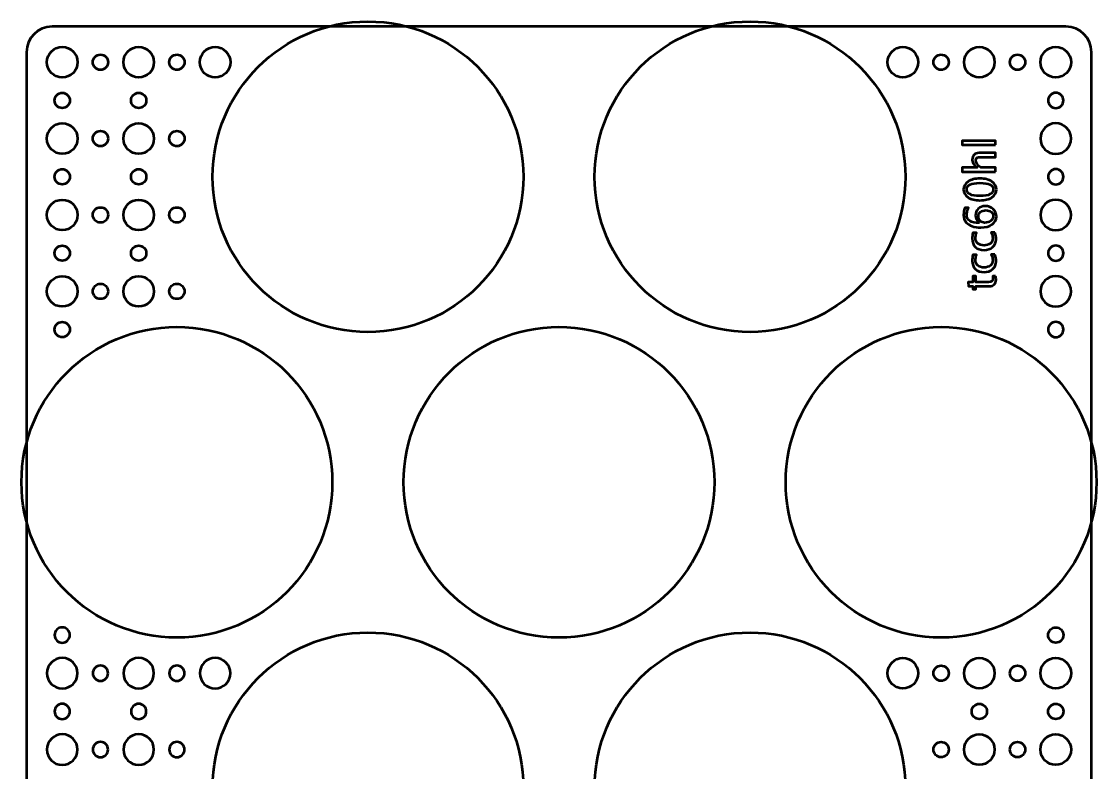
# Model space of a CAD drawing. Header units: centimetres. Extents: x -21.1 to 20.9, y -15.1 to 15.1.
# Drawn here: x -21.05 to 0.05, y 0.3 to 15.05 of the extents above; entities that cross this region are included whole.
import ezdxf

# ---------------------------------------------------------------- set-up
doc = ezdxf.new("R2010")
doc.units = ezdxf.units.CM
doc.header["$MEASUREMENT"] = 0
doc.layers.add('Layer 1', color=7, linetype='Continuous')

msp = doc.modelspace()

# ---------------------------------------------------------------- linework, layer by layer
at = {"layer": 'Layer 1', "lineweight": 53}
for centre, major_axis in [((-14.25, 12), (0, 3.05)), ((-6.75, 12), (0, 3.05)), ((-20.25001, 14.24999), (0, 0.30001)), ((-19.5, 14.25), (0, 0.15)), ((-18.75001, 14.24999), (0, 0.30001)), ((-18, 14.25), (0, 0.15)), ((-17.25001, 14.24999), (0, 0.30001)), ((-3.74999, 14.24999), (0, 0.30001)), ((-3, 14.25), (0, 0.15)), ((-2.24999, 14.24999), (0, 0.30001)), ((-1.5, 14.25), (0, 0.15)), ((-0.74999, 14.24999), (0, 0.30001)), ((-18, 6), (0, 3.05)), ((-10.5, 6), (0, 3.05)), ((-3, 6), (0, 3.05)), ((-14.25, 0), (0, 3.05)), ((-6.75, 0), (0, 3.05))]:
    msp.add_ellipse(centre, major_axis=major_axis, ratio=1, dxfattribs=at)
for points, knots in [([(-20.95, -14.45), (-20.95, -14.45), (-20.95, 14.45), (-20.95, 14.45), (-20.95, 14.45), (-20.95, 14.72614), (-20.72614, 14.95), (-20.45, 14.95), (-20.45, 14.95), (-20.45, 14.95), (-0.55, 14.95), (-0.55, 14.95), (-0.55, 14.95), (-0.27386, 14.95), (-0.05, 14.72614), (-0.05, 14.45), (-0.05, 14.45), (-0.05, 14.45), (-0.05, -14.45), (-0.05, -14.45), (-0.05, -14.45), (-0.05, -14.72614), (-0.27386, -14.95), (-0.55, -14.95), (-0.55, -14.95), (-0.55, -14.95), (-20.45, -14.95), (-20.45, -14.95), (-20.45, -14.95), (-20.72614, -14.95), (-20.95, -14.72614), (-20.95, -14.45)], [0, 0, 0, 0, 0.11111111, 0.11111111, 0.11111111, 0.11111111, 0.22222222, 0.22222222, 0.22222222, 0.22222222, 0.33333333, 0.33333333, 0.33333333, 0.33333333, 0.44444444, 0.44444444, 0.44444444, 0.44444444, 0.55555556, 0.55555556, 0.55555556, 0.55555556, 0.66666667, 0.66666667, 0.66666667, 0.66666667, 0.77777778, 0.77777778, 0.77777778, 0.77777778, 1, 1, 1, 1]), ([(-20.1, 13.5), (-20.1, 13.58284), (-20.16716, 13.65), (-20.25, 13.65), (-20.25, 13.65), (-20.33284, 13.65), (-20.4, 13.58284), (-20.4, 13.5), (-20.4, 13.5), (-20.4, 13.41716), (-20.33284, 13.35), (-20.25, 13.35), (-20.25, 13.35), (-20.16716, 13.35), (-20.1, 13.41716), (-20.1, 13.5)], [0, 0, 0, 0, 0.2, 0.2, 0.2, 0.2, 0.4, 0.4, 0.4, 0.4, 0.6, 0.6, 0.6, 0.6, 1, 1, 1, 1]), ([(-18.6, 13.5), (-18.6, 13.58284), (-18.66716, 13.65), (-18.75, 13.65), (-18.75, 13.65), (-18.83284, 13.65), (-18.9, 13.58284), (-18.9, 13.5), (-18.9, 13.5), (-18.9, 13.41716), (-18.83284, 13.35), (-18.75, 13.35), (-18.75, 13.35), (-18.66716, 13.35), (-18.6, 13.41716), (-18.6, 13.5)], [0, 0, 0, 0, 0.2, 0.2, 0.2, 0.2, 0.4, 0.4, 0.4, 0.4, 0.6, 0.6, 0.6, 0.6, 1, 1, 1, 1]), ([(-0.9, 13.5), (-0.9, 13.58284), (-0.83284, 13.65), (-0.75, 13.65), (-0.75, 13.65), (-0.66716, 13.65), (-0.6, 13.58284), (-0.6, 13.5), (-0.6, 13.5), (-0.6, 13.41716), (-0.66716, 13.35), (-0.75, 13.35), (-0.75, 13.35), (-0.83284, 13.35), (-0.9, 13.41716), (-0.9, 13.5)], [0, 0, 0, 0, 0.2, 0.2, 0.2, 0.2, 0.4, 0.4, 0.4, 0.4, 0.6, 0.6, 0.6, 0.6, 1, 1, 1, 1]), ([(-19.95, 12.75), (-19.95, 12.91569), (-20.08431, 13.05), (-20.25, 13.05), (-20.25, 13.05), (-20.41569, 13.05), (-20.55, 12.91569), (-20.55, 12.75), (-20.55, 12.75), (-20.55, 12.58431), (-20.41569, 12.45), (-20.25, 12.45), (-20.25, 12.45), (-20.08431, 12.45), (-19.95, 12.58431), (-19.95, 12.75)], [0, 0, 0, 0, 0.2, 0.2, 0.2, 0.2, 0.4, 0.4, 0.4, 0.4, 0.6, 0.6, 0.6, 0.6, 1, 1, 1, 1]), ([(-19.35, 12.75), (-19.35, 12.83284), (-19.41716, 12.9), (-19.5, 12.9), (-19.5, 12.9), (-19.58284, 12.9), (-19.65, 12.83284), (-19.65, 12.75), (-19.65, 12.75), (-19.65, 12.66716), (-19.58284, 12.6), (-19.5, 12.6), (-19.5, 12.6), (-19.41716, 12.6), (-19.35, 12.66716), (-19.35, 12.75)], [0, 0, 0, 0, 0.2, 0.2, 0.2, 0.2, 0.4, 0.4, 0.4, 0.4, 0.6, 0.6, 0.6, 0.6, 1, 1, 1, 1]), ([(-18.45, 12.75), (-18.45, 12.91569), (-18.58431, 13.05), (-18.75, 13.05), (-18.75, 13.05), (-18.91569, 13.05), (-19.05, 12.91569), (-19.05, 12.75), (-19.05, 12.75), (-19.05, 12.58431), (-18.91569, 12.45), (-18.75, 12.45), (-18.75, 12.45), (-18.58431, 12.45), (-18.45, 12.58431), (-18.45, 12.75)], [0, 0, 0, 0, 0.2, 0.2, 0.2, 0.2, 0.4, 0.4, 0.4, 0.4, 0.6, 0.6, 0.6, 0.6, 1, 1, 1, 1]), ([(-17.85, 12.75), (-17.85, 12.83284), (-17.91716, 12.9), (-18, 12.9), (-18, 12.9), (-18.08284, 12.9), (-18.15, 12.83284), (-18.15, 12.75), (-18.15, 12.75), (-18.15, 12.66716), (-18.08284, 12.6), (-18, 12.6), (-18, 12.6), (-17.91716, 12.6), (-17.85, 12.66716), (-17.85, 12.75)], [0, 0, 0, 0, 0.2, 0.2, 0.2, 0.2, 0.4, 0.4, 0.4, 0.4, 0.6, 0.6, 0.6, 0.6, 1, 1, 1, 1]), ([(-1.05, 12.75), (-1.05, 12.91569), (-0.91569, 13.05), (-0.75, 13.05), (-0.75, 13.05), (-0.58431, 13.05), (-0.45, 12.91569), (-0.45, 12.75), (-0.45, 12.75), (-0.45, 12.58431), (-0.58431, 12.45), (-0.75, 12.45), (-0.75, 12.45), (-0.91569, 12.45), (-1.05, 12.58431), (-1.05, 12.75)], [0, 0, 0, 0, 0.2, 0.2, 0.2, 0.2, 0.4, 0.4, 0.4, 0.4, 0.6, 0.6, 0.6, 0.6, 1, 1, 1, 1]), ([(-20.1, 12), (-20.1, 12.08284), (-20.16716, 12.15), (-20.25, 12.15), (-20.25, 12.15), (-20.33284, 12.15), (-20.4, 12.08284), (-20.4, 12), (-20.4, 12), (-20.4, 11.91716), (-20.33284, 11.85), (-20.25, 11.85), (-20.25, 11.85), (-20.16716, 11.85), (-20.1, 11.91716), (-20.1, 12)], [0, 0, 0, 0, 0.2, 0.2, 0.2, 0.2, 0.4, 0.4, 0.4, 0.4, 0.6, 0.6, 0.6, 0.6, 1, 1, 1, 1]), ([(-18.6, 12), (-18.6, 12.08284), (-18.66716, 12.15), (-18.75, 12.15), (-18.75, 12.15), (-18.83284, 12.15), (-18.9, 12.08284), (-18.9, 12), (-18.9, 12), (-18.9, 11.91716), (-18.83284, 11.85), (-18.75, 11.85), (-18.75, 11.85), (-18.66716, 11.85), (-18.6, 11.91716), (-18.6, 12)], [0, 0, 0, 0, 0.2, 0.2, 0.2, 0.2, 0.4, 0.4, 0.4, 0.4, 0.6, 0.6, 0.6, 0.6, 1, 1, 1, 1]), ([(-0.9, 12), (-0.9, 12.08284), (-0.83284, 12.15), (-0.75, 12.15), (-0.75, 12.15), (-0.66716, 12.15), (-0.6, 12.08284), (-0.6, 12), (-0.6, 12), (-0.6, 11.91716), (-0.66716, 11.85), (-0.75, 11.85), (-0.75, 11.85), (-0.83284, 11.85), (-0.9, 11.91716), (-0.9, 12)], [0, 0, 0, 0, 0.2, 0.2, 0.2, 0.2, 0.4, 0.4, 0.4, 0.4, 0.6, 0.6, 0.6, 0.6, 1, 1, 1, 1]), ([(-19.95, 11.25), (-19.95, 11.41569), (-20.08431, 11.55), (-20.25, 11.55), (-20.25, 11.55), (-20.41569, 11.55), (-20.55, 11.41569), (-20.55, 11.25), (-20.55, 11.25), (-20.55, 11.08431), (-20.41569, 10.95), (-20.25, 10.95), (-20.25, 10.95), (-20.08431, 10.95), (-19.95, 11.08431), (-19.95, 11.25)], [0, 0, 0, 0, 0.2, 0.2, 0.2, 0.2, 0.4, 0.4, 0.4, 0.4, 0.6, 0.6, 0.6, 0.6, 1, 1, 1, 1]), ([(-19.35, 11.25), (-19.35, 11.33284), (-19.41716, 11.4), (-19.5, 11.4), (-19.5, 11.4), (-19.58284, 11.4), (-19.65, 11.33284), (-19.65, 11.25), (-19.65, 11.25), (-19.65, 11.16716), (-19.58284, 11.1), (-19.5, 11.1), (-19.5, 11.1), (-19.41716, 11.1), (-19.35, 11.16716), (-19.35, 11.25)], [0, 0, 0, 0, 0.2, 0.2, 0.2, 0.2, 0.4, 0.4, 0.4, 0.4, 0.6, 0.6, 0.6, 0.6, 1, 1, 1, 1]), ([(-18.45, 11.25), (-18.45, 11.41569), (-18.58431, 11.55), (-18.75, 11.55), (-18.75, 11.55), (-18.91569, 11.55), (-19.05, 11.41569), (-19.05, 11.25), (-19.05, 11.25), (-19.05, 11.08431), (-18.91569, 10.95), (-18.75, 10.95), (-18.75, 10.95), (-18.58431, 10.95), (-18.45, 11.08431), (-18.45, 11.25)], [0, 0, 0, 0, 0.2, 0.2, 0.2, 0.2, 0.4, 0.4, 0.4, 0.4, 0.6, 0.6, 0.6, 0.6, 1, 1, 1, 1]), ([(-17.85, 11.25), (-17.85, 11.33284), (-17.91716, 11.4), (-18, 11.4), (-18, 11.4), (-18.08284, 11.4), (-18.15, 11.33284), (-18.15, 11.25), (-18.15, 11.25), (-18.15, 11.16716), (-18.08284, 11.1), (-18, 11.1), (-18, 11.1), (-17.91716, 11.1), (-17.85, 11.16716), (-17.85, 11.25)], [0, 0, 0, 0, 0.2, 0.2, 0.2, 0.2, 0.4, 0.4, 0.4, 0.4, 0.6, 0.6, 0.6, 0.6, 1, 1, 1, 1]), ([(-1.05, 11.25), (-1.05, 11.41569), (-0.91569, 11.55), (-0.75, 11.55), (-0.75, 11.55), (-0.58431, 11.55), (-0.45, 11.41569), (-0.45, 11.25), (-0.45, 11.25), (-0.45, 11.08431), (-0.58431, 10.95), (-0.75, 10.95), (-0.75, 10.95), (-0.91569, 10.95), (-1.05, 11.08431), (-1.05, 11.25)], [0, 0, 0, 0, 0.2, 0.2, 0.2, 0.2, 0.4, 0.4, 0.4, 0.4, 0.6, 0.6, 0.6, 0.6, 1, 1, 1, 1]), ([(-20.1, 10.5), (-20.1, 10.58284), (-20.16716, 10.65), (-20.25, 10.65), (-20.25, 10.65), (-20.33284, 10.65), (-20.4, 10.58284), (-20.4, 10.5), (-20.4, 10.5), (-20.4, 10.41716), (-20.33284, 10.35), (-20.25, 10.35), (-20.25, 10.35), (-20.16716, 10.35), (-20.1, 10.41716), (-20.1, 10.5)], [0, 0, 0, 0, 0.2, 0.2, 0.2, 0.2, 0.4, 0.4, 0.4, 0.4, 0.6, 0.6, 0.6, 0.6, 1, 1, 1, 1]), ([(-18.6, 10.5), (-18.6, 10.58284), (-18.66716, 10.65), (-18.75, 10.65), (-18.75, 10.65), (-18.83284, 10.65), (-18.9, 10.58284), (-18.9, 10.5), (-18.9, 10.5), (-18.9, 10.41716), (-18.83284, 10.35), (-18.75, 10.35), (-18.75, 10.35), (-18.66716, 10.35), (-18.6, 10.41716), (-18.6, 10.5)], [0, 0, 0, 0, 0.2, 0.2, 0.2, 0.2, 0.4, 0.4, 0.4, 0.4, 0.6, 0.6, 0.6, 0.6, 1, 1, 1, 1]), ([(-0.9, 10.5), (-0.9, 10.58284), (-0.83284, 10.65), (-0.75, 10.65), (-0.75, 10.65), (-0.66716, 10.65), (-0.6, 10.58284), (-0.6, 10.5), (-0.6, 10.5), (-0.6, 10.41716), (-0.66716, 10.35), (-0.75, 10.35), (-0.75, 10.35), (-0.83284, 10.35), (-0.9, 10.41716), (-0.9, 10.5)], [0, 0, 0, 0, 0.2, 0.2, 0.2, 0.2, 0.4, 0.4, 0.4, 0.4, 0.6, 0.6, 0.6, 0.6, 1, 1, 1, 1]), ([(-19.95, 9.75), (-19.95, 9.91569), (-20.08431, 10.05), (-20.25, 10.05), (-20.25, 10.05), (-20.41569, 10.05), (-20.55, 9.91569), (-20.55, 9.75), (-20.55, 9.75), (-20.55, 9.58431), (-20.41569, 9.45), (-20.25, 9.45), (-20.25, 9.45), (-20.08431, 9.45), (-19.95, 9.58431), (-19.95, 9.75)], [0, 0, 0, 0, 0.2, 0.2, 0.2, 0.2, 0.4, 0.4, 0.4, 0.4, 0.6, 0.6, 0.6, 0.6, 1, 1, 1, 1]), ([(-18.45, 9.75), (-18.45, 9.91569), (-18.58431, 10.05), (-18.75, 10.05), (-18.75, 10.05), (-18.91569, 10.05), (-19.05, 9.91569), (-19.05, 9.75), (-19.05, 9.75), (-19.05, 9.58431), (-18.91569, 9.45), (-18.75, 9.45), (-18.75, 9.45), (-18.58431, 9.45), (-18.45, 9.58431), (-18.45, 9.75)], [0, 0, 0, 0, 0.2, 0.2, 0.2, 0.2, 0.4, 0.4, 0.4, 0.4, 0.6, 0.6, 0.6, 0.6, 1, 1, 1, 1]), ([(-1.05, 9.75), (-1.05, 9.91569), (-0.91569, 10.05), (-0.75, 10.05), (-0.75, 10.05), (-0.58431, 10.05), (-0.45, 9.91569), (-0.45, 9.75), (-0.45, 9.75), (-0.45, 9.58431), (-0.58431, 9.45), (-0.75, 9.45), (-0.75, 9.45), (-0.91569, 9.45), (-1.05, 9.58431), (-1.05, 9.75)], [0, 0, 0, 0, 0.2, 0.2, 0.2, 0.2, 0.4, 0.4, 0.4, 0.4, 0.6, 0.6, 0.6, 0.6, 1, 1, 1, 1]), ([(-19.35, 9.75), (-19.35, 9.83284), (-19.41716, 9.9), (-19.5, 9.9), (-19.5, 9.9), (-19.58284, 9.9), (-19.65, 9.83284), (-19.65, 9.75), (-19.65, 9.75), (-19.65, 9.66716), (-19.58284, 9.6), (-19.5, 9.6), (-19.5, 9.6), (-19.41716, 9.6), (-19.35, 9.66716), (-19.35, 9.75)], [0, 0, 0, 0, 0.2, 0.2, 0.2, 0.2, 0.4, 0.4, 0.4, 0.4, 0.6, 0.6, 0.6, 0.6, 1, 1, 1, 1]), ([(-17.85, 9.75), (-17.85, 9.83284), (-17.91716, 9.9), (-18, 9.9), (-18, 9.9), (-18.08284, 9.9), (-18.15, 9.83284), (-18.15, 9.75), (-18.15, 9.75), (-18.15, 9.66716), (-18.08284, 9.6), (-18, 9.6), (-18, 9.6), (-17.91716, 9.6), (-17.85, 9.66716), (-17.85, 9.75)], [0, 0, 0, 0, 0.2, 0.2, 0.2, 0.2, 0.4, 0.4, 0.4, 0.4, 0.6, 0.6, 0.6, 0.6, 1, 1, 1, 1]), ([(-20.1, 9), (-20.1, 9.08284), (-20.16716, 9.15), (-20.25, 9.15), (-20.25, 9.15), (-20.33284, 9.15), (-20.4, 9.08284), (-20.4, 9), (-20.4, 9), (-20.4, 8.91716), (-20.33284, 8.85), (-20.25, 8.85), (-20.25, 8.85), (-20.16716, 8.85), (-20.1, 8.91716), (-20.1, 9)], [0, 0, 0, 0, 0.2, 0.2, 0.2, 0.2, 0.4, 0.4, 0.4, 0.4, 0.6, 0.6, 0.6, 0.6, 1, 1, 1, 1]), ([(-0.9, 9), (-0.9, 9.08284), (-0.83284, 9.15), (-0.75, 9.15), (-0.75, 9.15), (-0.66716, 9.15), (-0.6, 9.08284), (-0.6, 9), (-0.6, 9), (-0.6, 8.91716), (-0.66716, 8.85), (-0.75, 8.85), (-0.75, 8.85), (-0.83284, 8.85), (-0.9, 8.91716), (-0.9, 9)], [0, 0, 0, 0, 0.2, 0.2, 0.2, 0.2, 0.4, 0.4, 0.4, 0.4, 0.6, 0.6, 0.6, 0.6, 1, 1, 1, 1]), ([(-20.1, 3), (-20.1, 2.91716), (-20.16716, 2.85), (-20.25, 2.85), (-20.25, 2.85), (-20.33284, 2.85), (-20.4, 2.91716), (-20.4, 3), (-20.4, 3), (-20.4, 3.08284), (-20.33284, 3.15), (-20.25, 3.15), (-20.25, 3.15), (-20.16716, 3.15), (-20.1, 3.08284), (-20.1, 3)], [0, 0, 0, 0, 0.2, 0.2, 0.2, 0.2, 0.4, 0.4, 0.4, 0.4, 0.6, 0.6, 0.6, 0.6, 1, 1, 1, 1]), ([(-0.9, 3), (-0.9, 2.91716), (-0.83284, 2.85), (-0.75, 2.85), (-0.75, 2.85), (-0.66716, 2.85), (-0.6, 2.91716), (-0.6, 3), (-0.6, 3), (-0.6, 3.08284), (-0.66716, 3.15), (-0.75, 3.15), (-0.75, 3.15), (-0.83284, 3.15), (-0.9, 3.08284), (-0.9, 3)], [0, 0, 0, 0, 0.2, 0.2, 0.2, 0.2, 0.4, 0.4, 0.4, 0.4, 0.6, 0.6, 0.6, 0.6, 1, 1, 1, 1]), ([(-19.95, 2.25), (-19.95, 2.08431), (-20.08431, 1.95), (-20.25, 1.95), (-20.25, 1.95), (-20.41569, 1.95), (-20.55, 2.08431), (-20.55, 2.25), (-20.55, 2.25), (-20.55, 2.41569), (-20.41569, 2.55), (-20.25, 2.55), (-20.25, 2.55), (-20.08431, 2.55), (-19.95, 2.41569), (-19.95, 2.25)], [0, 0, 0, 0, 0.2, 0.2, 0.2, 0.2, 0.4, 0.4, 0.4, 0.4, 0.6, 0.6, 0.6, 0.6, 1, 1, 1, 1]), ([(-18.45, 2.25), (-18.45, 2.08431), (-18.58431, 1.95), (-18.75, 1.95), (-18.75, 1.95), (-18.91569, 1.95), (-19.05, 2.08431), (-19.05, 2.25), (-19.05, 2.25), (-19.05, 2.41569), (-18.91569, 2.55), (-18.75, 2.55), (-18.75, 2.55), (-18.58431, 2.55), (-18.45, 2.41569), (-18.45, 2.25)], [0, 0, 0, 0, 0.2, 0.2, 0.2, 0.2, 0.4, 0.4, 0.4, 0.4, 0.6, 0.6, 0.6, 0.6, 1, 1, 1, 1]), ([(-16.95, 2.25), (-16.95, 2.08431), (-17.08431, 1.95), (-17.25, 1.95), (-17.25, 1.95), (-17.41569, 1.95), (-17.55, 2.08431), (-17.55, 2.25), (-17.55, 2.25), (-17.55, 2.41569), (-17.41569, 2.55), (-17.25, 2.55), (-17.25, 2.55), (-17.08431, 2.55), (-16.95, 2.41569), (-16.95, 2.25)], [0, 0, 0, 0, 0.2, 0.2, 0.2, 0.2, 0.4, 0.4, 0.4, 0.4, 0.6, 0.6, 0.6, 0.6, 1, 1, 1, 1]), ([(-4.05, 2.25), (-4.05, 2.08431), (-3.91569, 1.95), (-3.75, 1.95), (-3.75, 1.95), (-3.58431, 1.95), (-3.45, 2.08431), (-3.45, 2.25), (-3.45, 2.25), (-3.45, 2.41569), (-3.58431, 2.55), (-3.75, 2.55), (-3.75, 2.55), (-3.91569, 2.55), (-4.05, 2.41569), (-4.05, 2.25)], [0, 0, 0, 0, 0.2, 0.2, 0.2, 0.2, 0.4, 0.4, 0.4, 0.4, 0.6, 0.6, 0.6, 0.6, 1, 1, 1, 1]), ([(-2.55, 2.25), (-2.55, 2.08431), (-2.41569, 1.95), (-2.25, 1.95), (-2.25, 1.95), (-2.08431, 1.95), (-1.95, 2.08431), (-1.95, 2.25), (-1.95, 2.25), (-1.95, 2.41569), (-2.08431, 2.55), (-2.25, 2.55), (-2.25, 2.55), (-2.41569, 2.55), (-2.55, 2.41569), (-2.55, 2.25)], [0, 0, 0, 0, 0.2, 0.2, 0.2, 0.2, 0.4, 0.4, 0.4, 0.4, 0.6, 0.6, 0.6, 0.6, 1, 1, 1, 1]), ([(-1.05, 2.25), (-1.05, 2.08431), (-0.91569, 1.95), (-0.75, 1.95), (-0.75, 1.95), (-0.58431, 1.95), (-0.45, 2.08431), (-0.45, 2.25), (-0.45, 2.25), (-0.45, 2.41569), (-0.58431, 2.55), (-0.75, 2.55), (-0.75, 2.55), (-0.91569, 2.55), (-1.05, 2.41569), (-1.05, 2.25)], [0, 0, 0, 0, 0.2, 0.2, 0.2, 0.2, 0.4, 0.4, 0.4, 0.4, 0.6, 0.6, 0.6, 0.6, 1, 1, 1, 1]), ([(-19.35, 2.25), (-19.35, 2.16716), (-19.41716, 2.1), (-19.5, 2.1), (-19.5, 2.1), (-19.58284, 2.1), (-19.65, 2.16716), (-19.65, 2.25), (-19.65, 2.25), (-19.65, 2.33284), (-19.58284, 2.4), (-19.5, 2.4), (-19.5, 2.4), (-19.41716, 2.4), (-19.35, 2.33284), (-19.35, 2.25)], [0, 0, 0, 0, 0.2, 0.2, 0.2, 0.2, 0.4, 0.4, 0.4, 0.4, 0.6, 0.6, 0.6, 0.6, 1, 1, 1, 1]), ([(-17.85, 2.25), (-17.85, 2.16716), (-17.91716, 2.1), (-18, 2.1), (-18, 2.1), (-18.08284, 2.1), (-18.15, 2.16716), (-18.15, 2.25), (-18.15, 2.25), (-18.15, 2.33284), (-18.08284, 2.4), (-18, 2.4), (-18, 2.4), (-17.91716, 2.4), (-17.85, 2.33284), (-17.85, 2.25)], [0, 0, 0, 0, 0.2, 0.2, 0.2, 0.2, 0.4, 0.4, 0.4, 0.4, 0.6, 0.6, 0.6, 0.6, 1, 1, 1, 1]), ([(-3.15, 2.25), (-3.15, 2.16716), (-3.08284, 2.1), (-3, 2.1), (-3, 2.1), (-2.91716, 2.1), (-2.85, 2.16716), (-2.85, 2.25), (-2.85, 2.25), (-2.85, 2.33284), (-2.91716, 2.4), (-3, 2.4), (-3, 2.4), (-3.08284, 2.4), (-3.15, 2.33284), (-3.15, 2.25)], [0, 0, 0, 0, 0.2, 0.2, 0.2, 0.2, 0.4, 0.4, 0.4, 0.4, 0.6, 0.6, 0.6, 0.6, 1, 1, 1, 1]), ([(-1.65, 2.25), (-1.65, 2.16716), (-1.58284, 2.1), (-1.5, 2.1), (-1.5, 2.1), (-1.41716, 2.1), (-1.35, 2.16716), (-1.35, 2.25), (-1.35, 2.25), (-1.35, 2.33284), (-1.41716, 2.4), (-1.5, 2.4), (-1.5, 2.4), (-1.58284, 2.4), (-1.65, 2.33284), (-1.65, 2.25)], [0, 0, 0, 0, 0.2, 0.2, 0.2, 0.2, 0.4, 0.4, 0.4, 0.4, 0.6, 0.6, 0.6, 0.6, 1, 1, 1, 1]), ([(-20.1, 1.5), (-20.1, 1.41716), (-20.16716, 1.35), (-20.25, 1.35), (-20.25, 1.35), (-20.33284, 1.35), (-20.4, 1.41716), (-20.4, 1.5), (-20.4, 1.5), (-20.4, 1.58284), (-20.33284, 1.65), (-20.25, 1.65), (-20.25, 1.65), (-20.16716, 1.65), (-20.1, 1.58284), (-20.1, 1.5)], [0, 0, 0, 0, 0.2, 0.2, 0.2, 0.2, 0.4, 0.4, 0.4, 0.4, 0.6, 0.6, 0.6, 0.6, 1, 1, 1, 1]), ([(-18.6, 1.5), (-18.6, 1.41716), (-18.66716, 1.35), (-18.75, 1.35), (-18.75, 1.35), (-18.83284, 1.35), (-18.9, 1.41716), (-18.9, 1.5), (-18.9, 1.5), (-18.9, 1.58284), (-18.83284, 1.65), (-18.75, 1.65), (-18.75, 1.65), (-18.66716, 1.65), (-18.6, 1.58284), (-18.6, 1.5)], [0, 0, 0, 0, 0.2, 0.2, 0.2, 0.2, 0.4, 0.4, 0.4, 0.4, 0.6, 0.6, 0.6, 0.6, 1, 1, 1, 1]), ([(-2.4, 1.5), (-2.4, 1.41716), (-2.33284, 1.35), (-2.25, 1.35), (-2.25, 1.35), (-2.16716, 1.35), (-2.1, 1.41716), (-2.1, 1.5), (-2.1, 1.5), (-2.1, 1.58284), (-2.16716, 1.65), (-2.25, 1.65), (-2.25, 1.65), (-2.33284, 1.65), (-2.4, 1.58284), (-2.4, 1.5)], [0, 0, 0, 0, 0.2, 0.2, 0.2, 0.2, 0.4, 0.4, 0.4, 0.4, 0.6, 0.6, 0.6, 0.6, 1, 1, 1, 1]), ([(-0.9, 1.5), (-0.9, 1.41716), (-0.83284, 1.35), (-0.75, 1.35), (-0.75, 1.35), (-0.66716, 1.35), (-0.6, 1.41716), (-0.6, 1.5), (-0.6, 1.5), (-0.6, 1.58284), (-0.66716, 1.65), (-0.75, 1.65), (-0.75, 1.65), (-0.83284, 1.65), (-0.9, 1.58284), (-0.9, 1.5)], [0, 0, 0, 0, 0.2, 0.2, 0.2, 0.2, 0.4, 0.4, 0.4, 0.4, 0.6, 0.6, 0.6, 0.6, 1, 1, 1, 1]), ([(-19.95, 0.75), (-19.95, 0.58431), (-20.08431, 0.45), (-20.25, 0.45), (-20.25, 0.45), (-20.41569, 0.45), (-20.55, 0.58431), (-20.55, 0.75), (-20.55, 0.75), (-20.55, 0.91569), (-20.41569, 1.05), (-20.25, 1.05), (-20.25, 1.05), (-20.08431, 1.05), (-19.95, 0.91569), (-19.95, 0.75)], [0, 0, 0, 0, 0.2, 0.2, 0.2, 0.2, 0.4, 0.4, 0.4, 0.4, 0.6, 0.6, 0.6, 0.6, 1, 1, 1, 1]), ([(-19.35, 0.75), (-19.35, 0.66716), (-19.41716, 0.6), (-19.5, 0.6), (-19.5, 0.6), (-19.58284, 0.6), (-19.65, 0.66716), (-19.65, 0.75), (-19.65, 0.75), (-19.65, 0.83284), (-19.58284, 0.9), (-19.5, 0.9), (-19.5, 0.9), (-19.41716, 0.9), (-19.35, 0.83284), (-19.35, 0.75)], [0, 0, 0, 0, 0.2, 0.2, 0.2, 0.2, 0.4, 0.4, 0.4, 0.4, 0.6, 0.6, 0.6, 0.6, 1, 1, 1, 1]), ([(-18.45, 0.75), (-18.45, 0.58431), (-18.58431, 0.45), (-18.75, 0.45), (-18.75, 0.45), (-18.91569, 0.45), (-19.05, 0.58431), (-19.05, 0.75), (-19.05, 0.75), (-19.05, 0.91569), (-18.91569, 1.05), (-18.75, 1.05), (-18.75, 1.05), (-18.58431, 1.05), (-18.45, 0.91569), (-18.45, 0.75)], [0, 0, 0, 0, 0.2, 0.2, 0.2, 0.2, 0.4, 0.4, 0.4, 0.4, 0.6, 0.6, 0.6, 0.6, 1, 1, 1, 1]), ([(-17.85, 0.75), (-17.85, 0.66716), (-17.91716, 0.6), (-18, 0.6), (-18, 0.6), (-18.08284, 0.6), (-18.15, 0.66716), (-18.15, 0.75), (-18.15, 0.75), (-18.15, 0.83284), (-18.08284, 0.9), (-18, 0.9), (-18, 0.9), (-17.91716, 0.9), (-17.85, 0.83284), (-17.85, 0.75)], [0, 0, 0, 0, 0.2, 0.2, 0.2, 0.2, 0.4, 0.4, 0.4, 0.4, 0.6, 0.6, 0.6, 0.6, 1, 1, 1, 1]), ([(-3.15, 0.75), (-3.15, 0.66716), (-3.08284, 0.6), (-3, 0.6), (-3, 0.6), (-2.91716, 0.6), (-2.85, 0.66716), (-2.85, 0.75), (-2.85, 0.75), (-2.85, 0.83284), (-2.91716, 0.9), (-3, 0.9), (-3, 0.9), (-3.08284, 0.9), (-3.15, 0.83284), (-3.15, 0.75)], [0, 0, 0, 0, 0.2, 0.2, 0.2, 0.2, 0.4, 0.4, 0.4, 0.4, 0.6, 0.6, 0.6, 0.6, 1, 1, 1, 1]), ([(-2.55, 0.75), (-2.55, 0.58431), (-2.41569, 0.45), (-2.25, 0.45), (-2.25, 0.45), (-2.08431, 0.45), (-1.95, 0.58431), (-1.95, 0.75), (-1.95, 0.75), (-1.95, 0.91569), (-2.08431, 1.05), (-2.25, 1.05), (-2.25, 1.05), (-2.41569, 1.05), (-2.55, 0.91569), (-2.55, 0.75)], [0, 0, 0, 0, 0.2, 0.2, 0.2, 0.2, 0.4, 0.4, 0.4, 0.4, 0.6, 0.6, 0.6, 0.6, 1, 1, 1, 1]), ([(-1.65, 0.75), (-1.65, 0.66716), (-1.58284, 0.6), (-1.5, 0.6), (-1.5, 0.6), (-1.41716, 0.6), (-1.35, 0.66716), (-1.35, 0.75), (-1.35, 0.75), (-1.35, 0.83284), (-1.41716, 0.9), (-1.5, 0.9), (-1.5, 0.9), (-1.58284, 0.9), (-1.65, 0.83284), (-1.65, 0.75)], [0, 0, 0, 0, 0.2, 0.2, 0.2, 0.2, 0.4, 0.4, 0.4, 0.4, 0.6, 0.6, 0.6, 0.6, 1, 1, 1, 1]), ([(-1.05, 0.75), (-1.05, 0.58431), (-0.91569, 0.45), (-0.75, 0.45), (-0.75, 0.45), (-0.58431, 0.45), (-0.45, 0.58431), (-0.45, 0.75), (-0.45, 0.75), (-0.45, 0.91569), (-0.58431, 1.05), (-0.75, 1.05), (-0.75, 1.05), (-0.91569, 1.05), (-1.05, 0.91569), (-1.05, 0.75)], [0, 0, 0, 0, 0.2, 0.2, 0.2, 0.2, 0.4, 0.4, 0.4, 0.4, 0.6, 0.6, 0.6, 0.6, 1, 1, 1, 1])]:
    msp.add_open_spline(points, degree=3, knots=knots, dxfattribs=at)
at = {"layer": 'Layer 1', "color": 5, "lineweight": 53}
for points, knots in [([(-1.93123, 12.62584), (-1.93123, 12.62584), (-2.58401, 12.62584), (-2.58401, 12.62584), (-2.58401, 12.62584), (-2.58401, 12.62584), (-2.58401, 12.70712), (-2.58401, 12.70712), (-2.58401, 12.70712), (-2.58401, 12.70712), (-1.93123, 12.70712), (-1.93123, 12.70712), (-1.93123, 12.70712), (-1.93123, 12.70712), (-1.93123, 12.62584), (-1.93123, 12.62584)], [0, 0, 0, 0, 0.2, 0.2, 0.2, 0.2, 0.4, 0.4, 0.4, 0.4, 0.6, 0.6, 0.6, 0.6, 1, 1, 1, 1]), ([(-1.93123, 12.10034), (-1.93123, 12.10034), (-2.58401, 12.10034), (-2.58401, 12.10034), (-2.58401, 12.10034), (-2.58401, 12.10034), (-2.58401, 12.18162), (-2.58401, 12.18162), (-2.58401, 12.18162), (-2.58401, 12.18162), (-2.29516, 12.18162), (-2.29516, 12.18162), (-2.29516, 12.18162), (-2.35795, 12.22466), (-2.38928, 12.27744), (-2.38928, 12.33981), (-2.38928, 12.33981), (-2.38928, 12.37904), (-2.377, 12.41022), (-2.35231, 12.43322), (-2.35231, 12.43322), (-2.32775, 12.45622), (-2.29459, 12.4678), (-2.25311, 12.4678), (-2.25311, 12.4678), (-2.25311, 12.4678), (-1.93123, 12.4678), (-1.93123, 12.4678), (-1.93123, 12.4678), (-1.93123, 12.4678), (-1.93123, 12.38651), (-1.93123, 12.38651), (-1.93123, 12.38651), (-1.93123, 12.38651), (-2.22658, 12.38651), (-2.22658, 12.38651), (-2.22658, 12.38651), (-2.25988, 12.38651), (-2.28359, 12.38158), (-2.2977, 12.37184), (-2.2977, 12.37184), (-2.31195, 12.36196), (-2.319, 12.34573), (-2.319, 12.32301), (-2.319, 12.32301), (-2.319, 12.27306), (-2.28641, 12.22593), (-2.22121, 12.18162), (-2.22121, 12.18162), (-2.22121, 12.18162), (-1.93123, 12.18162), (-1.93123, 12.18162), (-1.93123, 12.18162), (-1.93123, 12.18162), (-1.93123, 12.10034), (-1.93123, 12.10034)], [0, 0, 0, 0, 0.06666667, 0.06666667, 0.06666667, 0.06666667, 0.13333333, 0.13333333, 0.13333333, 0.13333333, 0.2, 0.2, 0.2, 0.2, 0.26666667, 0.26666667, 0.26666667, 0.26666667, 0.33333333, 0.33333333, 0.33333333, 0.33333333, 0.4, 0.4, 0.4, 0.4, 0.46666667, 0.46666667, 0.46666667, 0.46666667, 0.53333333, 0.53333333, 0.53333333, 0.53333333, 0.6, 0.6, 0.6, 0.6, 0.66666667, 0.66666667, 0.66666667, 0.66666667, 0.73333333, 0.73333333, 0.73333333, 0.73333333, 0.8, 0.8, 0.8, 0.8, 0.86666667, 0.86666667, 0.86666667, 0.86666667, 1, 1, 1, 1]), ([(-1.91599, 11.75123), (-1.91599, 11.68702), (-1.94548, 11.63523), (-2.00433, 11.596), (-2.00433, 11.596), (-2.06317, 11.55663), (-2.14078, 11.53702), (-2.2373, 11.53702), (-2.2373, 11.53702), (-2.33382, 11.53702), (-2.41143, 11.55663), (-2.47028, 11.596), (-2.47028, 11.596), (-2.52912, 11.63523), (-2.55861, 11.68702), (-2.55861, 11.75123), (-2.55861, 11.75123), (-2.55861, 11.81572), (-2.52926, 11.8675), (-2.47056, 11.90673), (-2.47056, 11.90673), (-2.41186, 11.94582), (-2.3341, 11.96544), (-2.2373, 11.96544), (-2.2373, 11.96544), (-2.14078, 11.96544), (-2.06317, 11.94582), (-2.00433, 11.90673), (-2.00433, 11.90673), (-1.94548, 11.8675), (-1.91599, 11.81572), (-1.91599, 11.75123)], [0, 0, 0, 0, 0.11111111, 0.11111111, 0.11111111, 0.11111111, 0.22222222, 0.22222222, 0.22222222, 0.22222222, 0.33333333, 0.33333333, 0.33333333, 0.33333333, 0.44444444, 0.44444444, 0.44444444, 0.44444444, 0.55555556, 0.55555556, 0.55555556, 0.55555556, 0.66666667, 0.66666667, 0.66666667, 0.66666667, 0.77777778, 0.77777778, 0.77777778, 0.77777778, 1, 1, 1, 1]), ([(-1.97695, 11.75109), (-1.97695, 11.83589), (-2.06373, 11.87823), (-2.2373, 11.87823), (-2.2373, 11.87823), (-2.41087, 11.87823), (-2.49765, 11.83589), (-2.49765, 11.75109), (-2.49765, 11.75109), (-2.49765, 11.66656), (-2.41087, 11.62423), (-2.2373, 11.62423), (-2.2373, 11.62423), (-2.06373, 11.62423), (-1.97695, 11.66656), (-1.97695, 11.75109)], [0, 0, 0, 0, 0.2, 0.2, 0.2, 0.2, 0.4, 0.4, 0.4, 0.4, 0.6, 0.6, 0.6, 0.6, 1, 1, 1, 1]), ([(-2.24845, 11.09393), (-2.29883, 11.13287), (-2.32408, 11.18184), (-2.32408, 11.24082), (-2.32408, 11.24082), (-2.32408, 11.29431), (-2.3063, 11.33805), (-2.27089, 11.3722), (-2.27089, 11.3722), (-2.23547, 11.40621), (-2.19017, 11.42328), (-2.13471, 11.42328), (-2.13471, 11.42328), (-2.07107, 11.42328), (-2.01872, 11.40423), (-1.97766, 11.36599), (-1.97766, 11.36599), (-1.93659, 11.32775), (-1.91599, 11.27921), (-1.91599, 11.22008), (-1.91599, 11.22008), (-1.91599, 11.15291), (-1.94322, 11.10014), (-1.99755, 11.06218), (-1.99755, 11.06218), (-2.05202, 11.02408), (-2.12723, 11.00503), (-2.22347, 11.00503), (-2.22347, 11.00503), (-2.35301, 11.00503), (-2.44798, 11.03833), (-2.50866, 11.10479), (-2.50866, 11.10479), (-2.54196, 11.14092), (-2.55861, 11.19087), (-2.55861, 11.25451), (-2.55861, 11.25451), (-2.55861, 11.29148), (-2.55099, 11.33734), (-2.53575, 11.39196), (-2.53575, 11.39196), (-2.53575, 11.39196), (-2.46463, 11.39196), (-2.46463, 11.39196), (-2.46463, 11.39196), (-2.48665, 11.33424), (-2.49765, 11.28683), (-2.49765, 11.24957), (-2.49765, 11.24957), (-2.49765, 11.14586), (-2.41454, 11.09393), (-2.24845, 11.09393)], [0, 0, 0, 0, 0.07142857, 0.07142857, 0.07142857, 0.07142857, 0.14285714, 0.14285714, 0.14285714, 0.14285714, 0.21428571, 0.21428571, 0.21428571, 0.21428571, 0.28571429, 0.28571429, 0.28571429, 0.28571429, 0.35714286, 0.35714286, 0.35714286, 0.35714286, 0.42857143, 0.42857143, 0.42857143, 0.42857143, 0.5, 0.5, 0.5, 0.5, 0.57142857, 0.57142857, 0.57142857, 0.57142857, 0.64285714, 0.64285714, 0.64285714, 0.64285714, 0.71428571, 0.71428571, 0.71428571, 0.71428571, 0.78571429, 0.78571429, 0.78571429, 0.78571429, 0.85714286, 0.85714286, 0.85714286, 0.85714286, 1, 1, 1, 1]), ([(-2.11863, 11.342), (-2.16392, 11.342), (-2.19977, 11.33156), (-2.22615, 11.31053), (-2.22615, 11.31053), (-2.25254, 11.28951), (-2.26566, 11.26072), (-2.26566, 11.22417), (-2.26566, 11.22417), (-2.26566, 11.18932), (-2.25409, 11.15954), (-2.23081, 11.13471), (-2.23081, 11.13471), (-2.20767, 11.10973), (-2.17973, 11.09731), (-2.14713, 11.09731), (-2.14713, 11.09731), (-2.09577, 11.09731), (-2.05456, 11.10917), (-2.02352, 11.13273), (-2.02352, 11.13273), (-1.99247, 11.15644), (-1.97695, 11.18777), (-1.97695, 11.22671), (-1.97695, 11.22671), (-1.97695, 11.26213), (-1.98965, 11.29021), (-2.01505, 11.31096), (-2.01505, 11.31096), (-2.04045, 11.3317), (-2.07502, 11.342), (-2.11863, 11.342)], [0, 0, 0, 0, 0.11111111, 0.11111111, 0.11111111, 0.11111111, 0.22222222, 0.22222222, 0.22222222, 0.22222222, 0.33333333, 0.33333333, 0.33333333, 0.33333333, 0.44444444, 0.44444444, 0.44444444, 0.44444444, 0.55555556, 0.55555556, 0.55555556, 0.55555556, 0.66666667, 0.66666667, 0.66666667, 0.66666667, 0.77777778, 0.77777778, 0.77777778, 0.77777778, 1, 1, 1, 1]), ([(-1.94478, 10.90751), (-1.92897, 10.85488), (-1.92107, 10.80944), (-1.92107, 10.7712), (-1.92107, 10.7712), (-1.92107, 10.71052), (-1.94351, 10.66029), (-1.98824, 10.62035), (-1.98824, 10.62035), (-2.03311, 10.58042), (-2.0897, 10.56038), (-2.15786, 10.56038), (-2.15786, 10.56038), (-2.23067, 10.56038), (-2.28754, 10.58014), (-2.32818, 10.61965), (-2.32818, 10.61965), (-2.36896, 10.65916), (-2.38928, 10.71433), (-2.38928, 10.78517), (-2.38928, 10.78517), (-2.38928, 10.82003), (-2.38448, 10.85925), (-2.37489, 10.90243), (-2.37489, 10.90243), (-2.37489, 10.90243), (-2.3063, 10.90243), (-2.3063, 10.90243), (-2.3063, 10.90243), (-2.31985, 10.85657), (-2.32662, 10.81918), (-2.32662, 10.79039), (-2.32662, 10.79039), (-2.32662, 10.74862), (-2.31096, 10.71518), (-2.27978, 10.6902), (-2.27978, 10.6902), (-2.24859, 10.66523), (-2.20696, 10.65267), (-2.15503, 10.65267), (-2.15503, 10.65267), (-2.10466, 10.65267), (-2.06402, 10.66565), (-2.03283, 10.69147), (-2.03283, 10.69147), (-2.00179, 10.7173), (-1.98626, 10.75102), (-1.98626, 10.79293), (-1.98626, 10.79293), (-1.98626, 10.83004), (-1.99586, 10.86814), (-2.01505, 10.90751), (-2.01505, 10.90751), (-2.01505, 10.90751), (-1.94478, 10.90751), (-1.94478, 10.90751)], [0, 0, 0, 0, 0.06666667, 0.06666667, 0.06666667, 0.06666667, 0.13333333, 0.13333333, 0.13333333, 0.13333333, 0.2, 0.2, 0.2, 0.2, 0.26666667, 0.26666667, 0.26666667, 0.26666667, 0.33333333, 0.33333333, 0.33333333, 0.33333333, 0.4, 0.4, 0.4, 0.4, 0.46666667, 0.46666667, 0.46666667, 0.46666667, 0.53333333, 0.53333333, 0.53333333, 0.53333333, 0.6, 0.6, 0.6, 0.6, 0.66666667, 0.66666667, 0.66666667, 0.66666667, 0.73333333, 0.73333333, 0.73333333, 0.73333333, 0.8, 0.8, 0.8, 0.8, 0.86666667, 0.86666667, 0.86666667, 0.86666667, 1, 1, 1, 1]), ([(-1.94478, 10.47387), (-1.92897, 10.42124), (-1.92107, 10.3758), (-1.92107, 10.33756), (-1.92107, 10.33756), (-1.92107, 10.27688), (-1.94351, 10.22665), (-1.98824, 10.18671), (-1.98824, 10.18671), (-2.03311, 10.14678), (-2.0897, 10.12674), (-2.15786, 10.12674), (-2.15786, 10.12674), (-2.23067, 10.12674), (-2.28754, 10.1465), (-2.32818, 10.18601), (-2.32818, 10.18601), (-2.36896, 10.22552), (-2.38928, 10.28069), (-2.38928, 10.35153), (-2.38928, 10.35153), (-2.38928, 10.38639), (-2.38448, 10.42561), (-2.37489, 10.46879), (-2.37489, 10.46879), (-2.37489, 10.46879), (-2.3063, 10.46879), (-2.3063, 10.46879), (-2.3063, 10.46879), (-2.31985, 10.42293), (-2.32662, 10.38554), (-2.32662, 10.35675), (-2.32662, 10.35675), (-2.32662, 10.31498), (-2.31096, 10.28154), (-2.27978, 10.25656), (-2.27978, 10.25656), (-2.24859, 10.23159), (-2.20696, 10.21903), (-2.15503, 10.21903), (-2.15503, 10.21903), (-2.10466, 10.21903), (-2.06402, 10.23201), (-2.03283, 10.25783), (-2.03283, 10.25783), (-2.00179, 10.28366), (-1.98626, 10.31738), (-1.98626, 10.35929), (-1.98626, 10.35929), (-1.98626, 10.3964), (-1.99586, 10.4345), (-2.01505, 10.47387), (-2.01505, 10.47387), (-2.01505, 10.47387), (-1.94478, 10.47387), (-1.94478, 10.47387)], [0, 0, 0, 0, 0.06666667, 0.06666667, 0.06666667, 0.06666667, 0.13333333, 0.13333333, 0.13333333, 0.13333333, 0.2, 0.2, 0.2, 0.2, 0.26666667, 0.26666667, 0.26666667, 0.26666667, 0.33333333, 0.33333333, 0.33333333, 0.33333333, 0.4, 0.4, 0.4, 0.4, 0.46666667, 0.46666667, 0.46666667, 0.46666667, 0.53333333, 0.53333333, 0.53333333, 0.53333333, 0.6, 0.6, 0.6, 0.6, 0.66666667, 0.66666667, 0.66666667, 0.66666667, 0.73333333, 0.73333333, 0.73333333, 0.73333333, 0.8, 0.8, 0.8, 0.8, 0.86666667, 0.86666667, 0.86666667, 0.86666667, 1, 1, 1, 1]), ([(-1.93137, 10.04631), (-1.92446, 10.02119), (-1.92107, 9.99932), (-1.92107, 9.98084), (-1.92107, 9.98084), (-1.92107, 9.93935), (-1.93292, 9.90703), (-1.95663, 9.88389), (-1.95663, 9.88389), (-1.98034, 9.86061), (-2.01322, 9.84904), (-2.05541, 9.84904), (-2.05541, 9.84904), (-2.05541, 9.84904), (-2.319, 9.84904), (-2.319, 9.84904), (-2.319, 9.84904), (-2.319, 9.84904), (-2.319, 9.79287), (-2.319, 9.79287), (-2.319, 9.79287), (-2.319, 9.79287), (-2.37997, 9.79287), (-2.37997, 9.79287), (-2.37997, 9.79287), (-2.37997, 9.79287), (-2.37997, 9.84904), (-2.37997, 9.84904), (-2.37997, 9.84904), (-2.37997, 9.84904), (-2.4611, 9.84904), (-2.4611, 9.84904), (-2.4611, 9.84904), (-2.4611, 9.84904), (-2.46887, 9.93032), (-2.46887, 9.93032), (-2.46887, 9.93032), (-2.46887, 9.93032), (-2.37997, 9.93032), (-2.37997, 9.93032), (-2.37997, 9.93032), (-2.37997, 9.93032), (-2.37997, 10.048), (-2.37997, 10.048), (-2.37997, 10.048), (-2.37997, 10.048), (-2.319, 10.048), (-2.319, 10.048), (-2.319, 10.048), (-2.319, 10.048), (-2.319, 9.93032), (-2.319, 9.93032), (-2.319, 9.93032), (-2.319, 9.93032), (-2.07008, 9.93032), (-2.07008, 9.93032), (-2.07008, 9.93032), (-2.01138, 9.93032), (-1.98203, 9.95586), (-1.98203, 10.0068), (-1.98203, 10.0068), (-1.98203, 10.01767), (-1.98386, 10.03079), (-1.98739, 10.04631), (-1.98739, 10.04631), (-1.98739, 10.04631), (-1.93137, 10.04631), (-1.93137, 10.04631)], [0, 0, 0, 0, 0.05555556, 0.05555556, 0.05555556, 0.05555556, 0.11111111, 0.11111111, 0.11111111, 0.11111111, 0.16666667, 0.16666667, 0.16666667, 0.16666667, 0.22222222, 0.22222222, 0.22222222, 0.22222222, 0.27777778, 0.27777778, 0.27777778, 0.27777778, 0.33333333, 0.33333333, 0.33333333, 0.33333333, 0.38888889, 0.38888889, 0.38888889, 0.38888889, 0.44444444, 0.44444444, 0.44444444, 0.44444444, 0.5, 0.5, 0.5, 0.5, 0.55555556, 0.55555556, 0.55555556, 0.55555556, 0.61111111, 0.61111111, 0.61111111, 0.61111111, 0.66666667, 0.66666667, 0.66666667, 0.66666667, 0.72222222, 0.72222222, 0.72222222, 0.72222222, 0.77777778, 0.77777778, 0.77777778, 0.77777778, 0.83333333, 0.83333333, 0.83333333, 0.83333333, 0.88888889, 0.88888889, 0.88888889, 0.88888889, 1, 1, 1, 1])]:
    msp.add_open_spline(points, degree=3, knots=knots, dxfattribs=at)

doc.saveas('drawing.dxf')
